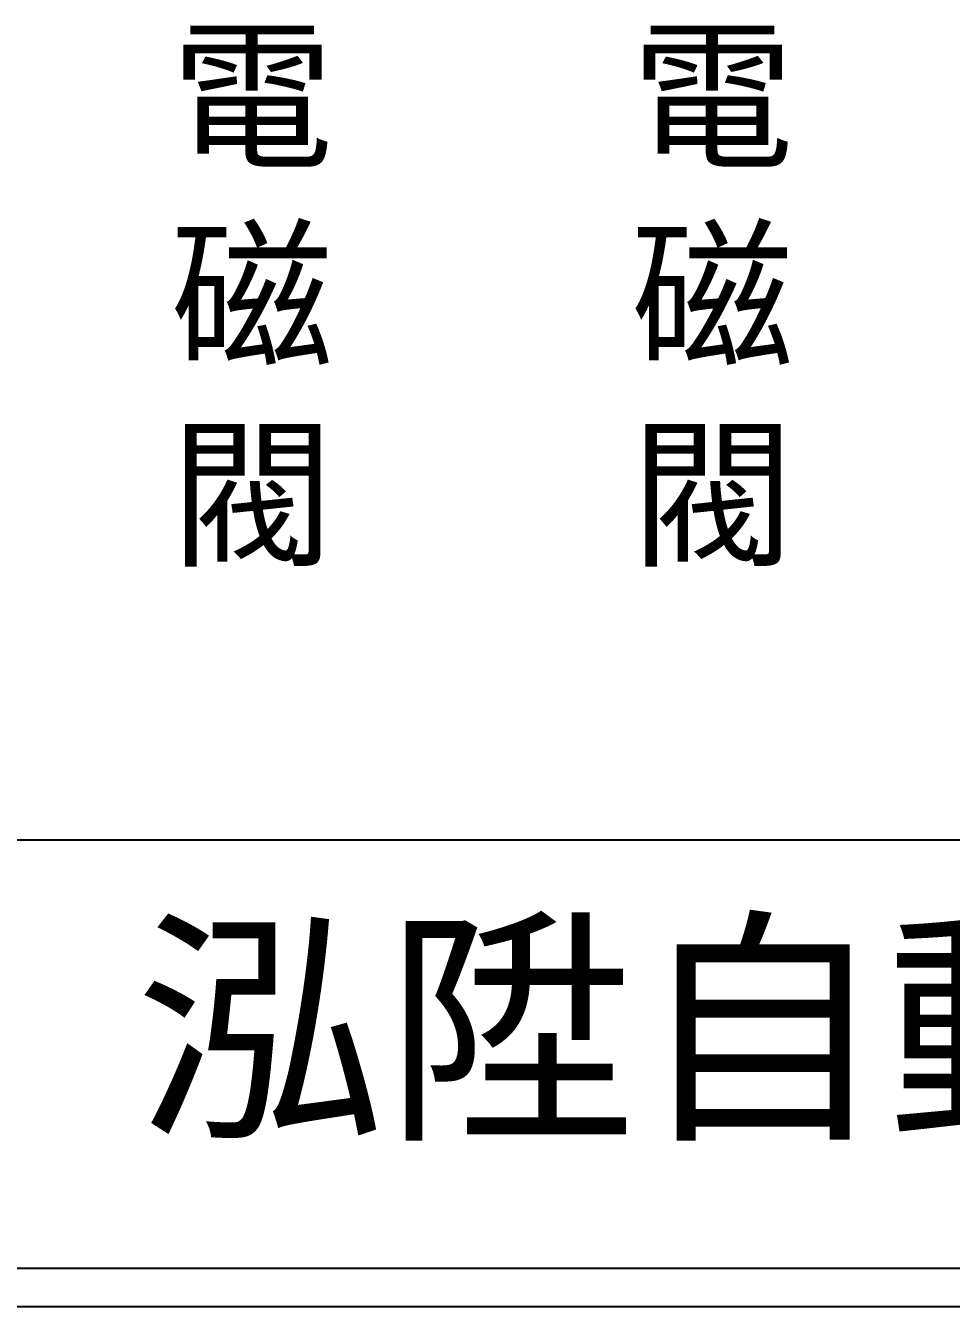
# Model space of a CAD drawing. Extents: x 972 to 1259, y -4 to 200.
# Drawn here: x 1006.69 to 1036.94, y -3.78 to 38.09 of the extents above; entities that cross this region are included whole.
import ezdxf

# ---------------------------------------------------------------- set-up
doc = ezdxf.new("R2010")
doc.units = 0
doc.layers.add('圖框層', color=7, linetype='CONTINUOUS')
doc.layers.add('標尺寸層', color=3, linetype='CONTINUOUS')
doc.styles.add('CNS', font='romanc.shx', dxfattribs={"bigfont": 'chineset.shx'})
doc.styles.add('STSL', font='kaiu.ttf')

msp = doc.modelspace()

# ---------------------------------------------------------------- linework, layer by layer
at = {"layer": '圖框層', "color": 7}
for p, q in [((972.908, 11.474), (1257.408, 11.474)), ((972.908, -2.526), (1257.408, -2.526)), ((971.658, -3.776), (1258.658, -3.776))]:
    msp.add_line(p, q, dxfattribs=at)

# ---------------------------------------------------------------- texts
at = {"layer": '圖框層', "color": 4, "style": 'STSL'}
msp.add_text('泓陞自動化科技有限公司', height=6, dxfattribs=at).set_placement((1010.261, 2.3))
at = {"layer": '標尺寸層', "color": 7, "char_height": 3.9, "width": 8.6627, "attachment_point": 5, "style": 'CNS'}
for insert in [(1014.094, 29.064), (1029.135, 29.064)]:
    msp.add_mtext('{\\fDFKai-SB|b0|i0|c136|p65;電磁閥}', dxfattribs=dict(at, insert=insert))

doc.saveas('drawing.dxf')
